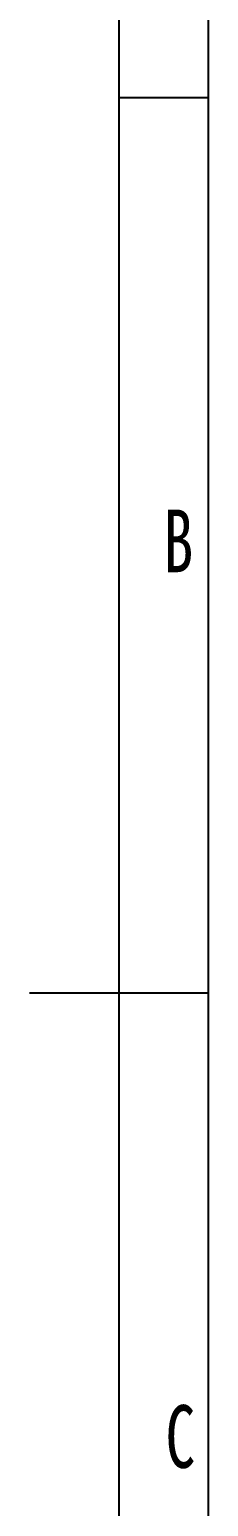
# Model space of a CAD drawing. Header units: millimetres. Extents: x -14348 to 6039, y -1826 to 2921.
# Drawn here: x -8369 to -8161, y 91 to 1809 of the extents above; entities that cross this region are included whole.
import ezdxf

# ---------------------------------------------------------------- set-up
doc = ezdxf.new("R2010")
doc.units = ezdxf.units.MM
doc.layers.add('图框', color=7, linetype='Continuous')
doc.styles.add('SLDTEXTSTYLE5', font='TXT', dxfattribs={"width": 0.7})

msp = doc.modelspace()

# ---------------------------------------------------------------- linework, layer by layer
at = {"layer": '图框'}
for p, q in [((-8160.801, -1499.654), (-8160.801, 2875.346)), ((-8160.801, 1729.513), (-8264.968, 1729.513))]:
    msp.add_line(p, q, dxfattribs=at)
at = {"layer": '图框', "linetype": 'Continuous', "lineweight": 25}
msp.add_line((-8264.968, -1395.487), (-8264.968, 2771.179), dxfattribs=at)
at = {"layer": '图框', "lineweight": 25}
msp.add_line((-8160.801, 687.846), (-8369.135, 687.846), dxfattribs=at)

# ---------------------------------------------------------------- texts
at = {"layer": '图框', "char_height": 72.917, "attachment_point": 2, "style": 'SLDTEXTSTYLE5'}
for s, insert in [('B', (-8195.795, 1250.472)), ('C', (-8193.567, 208.806))]:
    msp.add_mtext(s, dxfattribs=dict(at, insert=insert))

doc.saveas('drawing.dxf')
